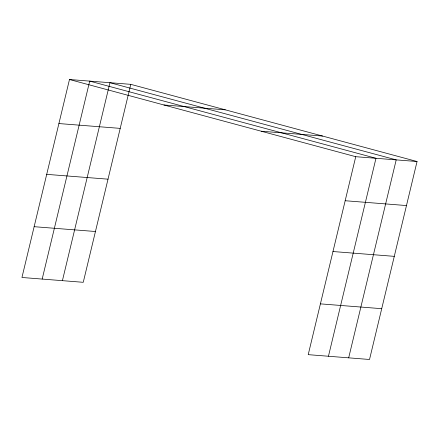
<?xml version="1.0" encoding="UTF-8"?>
<svg xmlns="http://www.w3.org/2000/svg" width="439" height="439" viewBox="0 0 439 439"><rect width="100%" height="100%" fill="white"/><g stroke="black" fill="none" stroke-linecap="round" stroke-linejoin="round"><path stroke-width="0.66" d="M130.784 84.343L69.477 79.519L21.95 277.481L83.256 282.304L130.784 84.343L417.05 161.519L369.523 359.481L308.216 354.657L355.744 156.696L417.05 161.519M42.182 279.072L89.71 81.111L375.976 158.287L328.449 356.248M62.415 280.664L109.942 82.702L396.203 159.878L348.681 357.84M163.945 104.987L225.251 109.81M261.276 131.228L322.583 136.052M58.903 123.557L120.209 128.38M46.71 174.354L108.016 179.172M345.169 200.733L406.476 205.556M34.143 226.689L95.455 231.507M332.976 251.531L394.282 256.349M320.41 303.865L381.716 308.683M69.477 79.519L355.744 156.696"/></g></svg>
